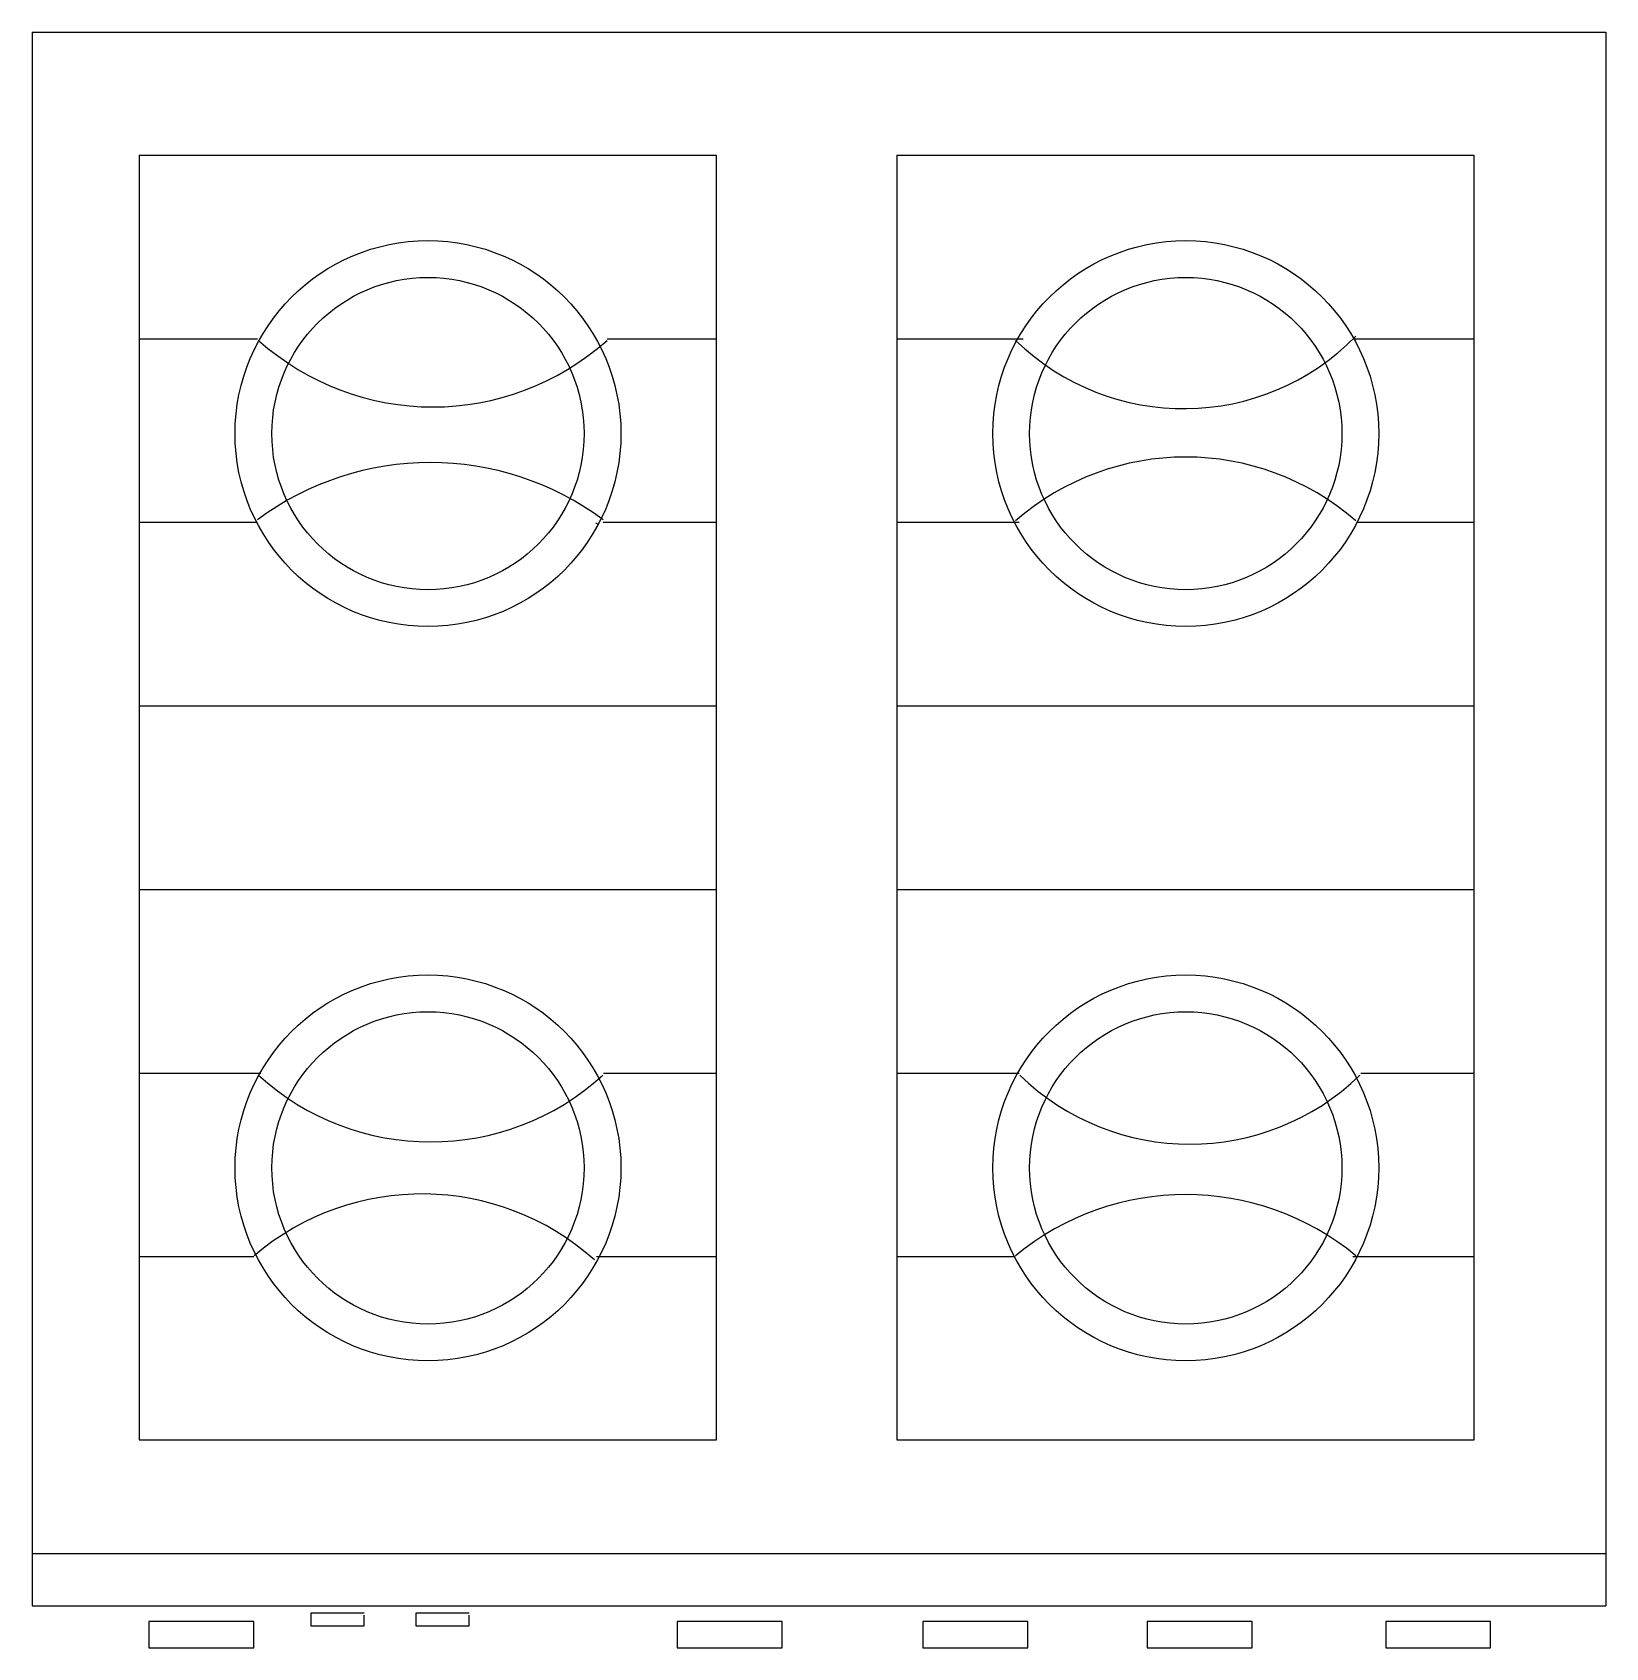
# Model space of a CAD drawing. Extents: x 127.881 to 128.481, y 71.366 to 71.982.
import ezdxf

# ---------------------------------------------------------------- set-up
doc = ezdxf.new("R2010")
doc.units = 0
doc.header["$LTSCALE"] = 0.1
doc.layers.get('0').update_dxf_attribs({"linetype": 'CONTINUOUS'})

msp = doc.modelspace()

# ---------------------------------------------------------------- linework, layer by layer
at = {"color": 0}
for p, q in [((127.8811, 71.98176), (128.4811, 71.98176)), ((127.8811, 71.98176), (127.8811, 71.38176)), ((128.4811, 71.98176), (128.4811, 71.38176)), ((127.92183, 71.93495), (128.14183, 71.93495)), ((127.92183, 71.93495), (127.92183, 71.44503)), ((128.14183, 71.93495), (128.14183, 71.44495)), ((128.2108, 71.93495), (128.4308, 71.93495)), ((128.2108, 71.93495), (128.2108, 71.44503)), ((128.4308, 71.93495), (128.4308, 71.44495)), ((127.92183, 71.86495), (127.96696, 71.86495)), ((128.10031, 71.86495), (128.14183, 71.86495)), ((128.2108, 71.86495), (128.25895, 71.86495)), ((128.38469, 71.86495), (128.4308, 71.86495)), ((127.92183, 71.79495), (127.96696, 71.79495)), ((128.09877, 71.79495), (128.14183, 71.79495)), ((128.2108, 71.79495), (128.25744, 71.79495)), ((128.3862, 71.79495), (128.4308, 71.79495)), ((127.92183, 71.72495), (128.14183, 71.72495)), ((128.2108, 71.72495), (128.4308, 71.72495)), ((127.92183, 71.65495), (128.14183, 71.65495)), ((128.2108, 71.65495), (128.4308, 71.65495)), ((127.92183, 71.58495), (127.96826, 71.58495)), ((128.0989, 71.58495), (128.14183, 71.58495)), ((128.2108, 71.58495), (128.25744, 71.58495)), ((128.38774, 71.58495), (128.4308, 71.58495)), ((127.92183, 71.51495), (127.96556, 71.51495)), ((128.0962, 71.51495), (128.14183, 71.51495)), ((128.2108, 71.51495), (128.25593, 71.51495)), ((128.38469, 71.51495), (128.4308, 71.51495)), ((128.14183, 71.44495), (127.92183, 71.44495)), ((128.4308, 71.44495), (128.2108, 71.44495)), ((127.8811, 71.40176), (128.4811, 71.40176)), ((127.8811, 71.38176), (128.4811, 71.38176)), ((127.92554, 71.37582), (127.92554, 71.36582)), ((127.96554, 71.37582), (127.92554, 71.37582)), ((127.96554, 71.36582), (127.96554, 71.37582)), ((127.98734, 71.37893), (127.98734, 71.37419)), ((128.00763, 71.37893), (127.98734, 71.37893)), ((128.00763, 71.37419), (128.00763, 71.37826)), ((128.02734, 71.37893), (128.02734, 71.37419)), ((128.04763, 71.37893), (128.02734, 71.37893)), ((128.04763, 71.37419), (128.04763, 71.37826)), ((128.127, 71.37582), (128.127, 71.36582)), ((128.167, 71.37582), (128.127, 71.37582)), ((128.167, 71.36582), (128.167, 71.37582)), ((128.26074, 71.37582), (128.22074, 71.37582)), ((128.22074, 71.37582), (128.22074, 71.36582)), ((128.26074, 71.36582), (128.26074, 71.37582)), ((128.34623, 71.37582), (128.30623, 71.37582)), ((128.30623, 71.37582), (128.30623, 71.36582)), ((128.34623, 71.36582), (128.34623, 71.37582)), ((128.43723, 71.37582), (128.39723, 71.37582)), ((128.39723, 71.37582), (128.39723, 71.36582)), ((128.43723, 71.36582), (128.43723, 71.37582)), ((127.98734, 71.37419), (128.00763, 71.37419)), ((128.02734, 71.37419), (128.04763, 71.37419)), ((127.92554, 71.36582), (127.96554, 71.36582)), ((128.127, 71.36582), (128.167, 71.36582)), ((128.22074, 71.36582), (128.26074, 71.36582)), ((128.30623, 71.36582), (128.34623, 71.36582)), ((128.39723, 71.36582), (128.43723, 71.36582))]:
    msp.add_line(p, q, dxfattribs=at)
for centre, radius in [((128.03199, 71.82876), 0.07357), ((128.32096, 71.82876), 0.07357), ((128.03199, 71.82876), 0.05954), ((128.32096, 71.82876), 0.05954), ((128.03199, 71.54876), 0.07357), ((128.32096, 71.54876), 0.07357), ((128.03199, 71.54876), 0.05954), ((128.32096, 71.54876), 0.05954)]:
    msp.add_circle(centre, radius, dxfattribs=at)
for centre, radius, start, end in [((128.03381, 71.93858), 0.09966, 228.18657, 311.81343), ((128.32013, 71.93002), 0.09176, 225.73819, 315.67722), ((128.32093, 71.72124), 0.09856, 48.85801, 131.14199), ((128.03287, 71.70711), 0.11058, 53.41852, 126.58148), ((128.03129, 71.72051), 0.0985, 48.1286, 48.89441), ((128.03301, 71.65603), 0.09736, 227.60787, 312.39213), ((128.32253, 71.6509), 0.09308, 225.8421, 314.1579), ((128.02968, 71.44032), 0.09852, 48.12595, 130.45864), ((128.32093, 71.43664), 0.10193, 50.4919, 129.5081)]:
    msp.add_arc(centre, radius, start, end, dxfattribs=at)

doc.saveas('drawing.dxf')
